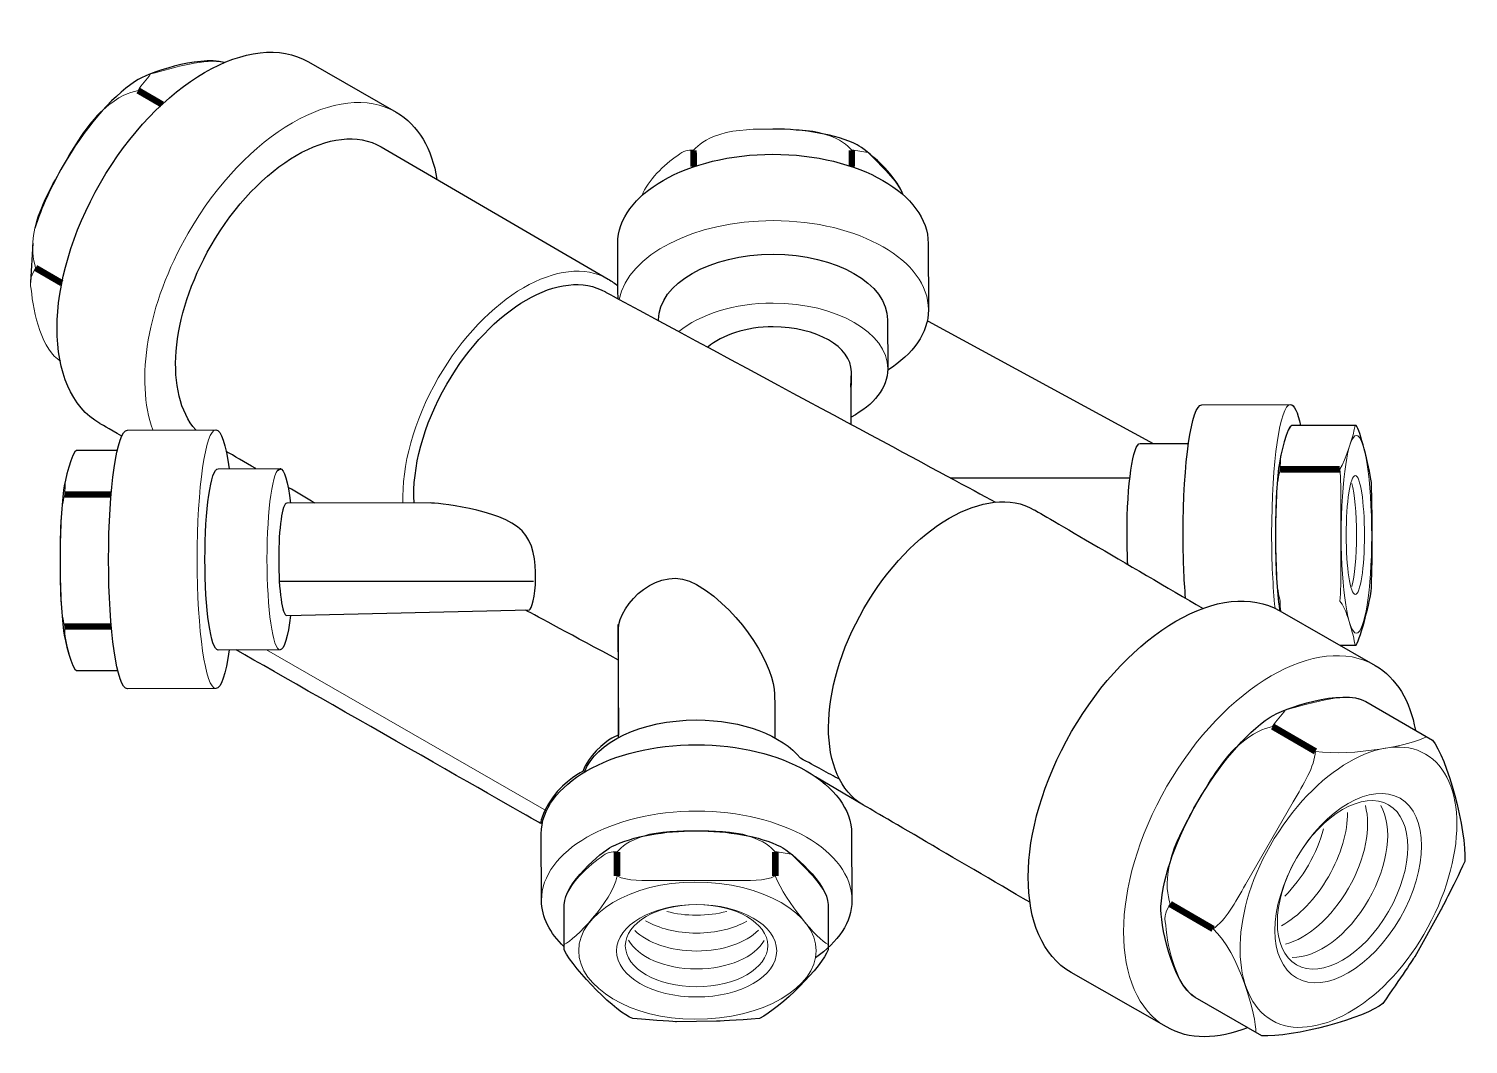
# Model space of a CAD drawing. Header units: millimetres. Extents: x 24747 to 137666, y -34589 to 43444.
# Drawn here: x 126265.3 to 126709, y 6913.9 to 7226.8 of the extents above; entities that cross this region are included whole.
import ezdxf

# ---------------------------------------------------------------- set-up
doc = ezdxf.new("R2010")
doc.units = ezdxf.units.MM
doc.header["$LTSCALE"] = 10
doc.layers.add('Livello 1', color=7, linetype='Continuous')
doc.layers.add('Pannelli', color=7, linetype='Continuous')

# ---------------------------------------------------------------- blocks, each defined once
blk = doc.blocks.new('block 165')
at = {"layer": 'Livello 1', "color": 7, "lineweight": 5, "true_color": 0xffffff}
blk.add_lwpolyline([(68.781, 64.476), (68.781, 64.476)], dxfattribs=at)
blk.add_open_spline([(70.138, 64.476), (70.138, 64.043), (69.53, 63.692), (68.781, 63.693), (68.032, 63.693), (67.424, 64.043), (67.425, 64.476), (67.424, 64.908), (68.032, 65.258), (68.781, 65.258), (69.53, 65.258), (70.138, 64.908), (70.138, 64.476)], degree=3, knots=[0, 0, 0, 0, 1, 1, 1, 2, 2, 2, 3, 3, 3, 4, 4, 4, 4], dxfattribs=at)
blk = doc.blocks.new('block 123')
at = {"layer": 'Livello 1', "color": 7, "lineweight": 5, "true_color": 0xffffff}
blk.add_lwpolyline([(144.256, 65.582), (144.256, 65.582)], dxfattribs=at)
blk.add_open_spline([(145.133, 67.103), (145.618, 66.822), (145.618, 65.915), (145.133, 65.075), (144.648, 64.236), (143.862, 63.781), (143.378, 64.062), (142.893, 64.341), (142.893, 65.249), (143.378, 66.089), (143.863, 66.929), (144.649, 67.383), (145.133, 67.103)], degree=3, knots=[0, 0, 0, 0, 1, 1, 1, 2, 2, 2, 3, 3, 3, 4, 4, 4, 4], dxfattribs=at)

msp = doc.modelspace()

# ---------------------------------------------------------------- linework, layer by layer
at = {"layer": 'Pannelli', "color": 7}
for p, q in [((126266.50672, 7160.76572), (126265.7859, 7148.59647)), ((126522.61094, 6987.57455), (126507.86131, 6996.29626))]:
    msp.add_line(p, q, dxfattribs=at)
at = {"layer": 'Pannelli', "color": 7, "lineweight": 30}
for p, q in [((126542.24828, 7136.67572), (126542.53684, 7136.66604)), ((126542.53684, 7136.66604), (126611.95642, 7099.01474)), ((126518.68549, 7116.39401), (126518.87033, 7121.12666))]:
    msp.add_line(p, q, dxfattribs=at)
at = {"layer": 'Pannelli', "color": 7, "lineweight": 9}
msp.add_line((126424.91604, 6985.86259), (126338.5698, 7035.4108), dxfattribs=at)
at = {"layer": 'Pannelli', "color": 7, "lineweight": 5, "const_width": 2}
for points in [[(126306.38018, 7203.49697), (126298.96431, 7207.80352)], [(126470.23629, 7184.27863), (126470.22982, 7189.39206)], [(126519.02924, 7184.32654), (126519.0271, 7189.39206)], [(126275.45513, 7148.42977), (126267.38388, 7153.1147)], [(126669.45116, 7091.05752), (126651.08359, 7091.05125)], [(126290.66542, 7083.27529), (126276.37954, 7083.27529)], [(126290.72203, 7042.6118), (126276.37954, 7042.60201)], [(126661.9435, 7004.12821), (126648.73691, 7011.79129)], [(126446.63543, 6965.73289), (126446.62916, 6973.15767)], [(126495.42958, 6965.73289), (126495.42644, 6973.15767)], [(126630.36934, 6949.42684), (126617.15648, 6957.09619)]]:
    msp.add_lwpolyline(points, dxfattribs=at)
at = {"layer": 'Pannelli', "color": 7, "lineweight": 30}
for points, knots in [([(126293.91953, 7101.30109), (126290.0615, 7103.51463), (126287.20317, 7105.15459), (126287.20317, 7105.15459), (126269.53481, 7115.35113), (126269.61006, 7148.57454), (126287.37876, 7179.35229), (126305.14745, 7210.1175), (126333.87461, 7226.79819), (126351.54297, 7216.5891), (126351.54297, 7216.5891), (126378.58324, 7201.08108), (126378.58324, 7201.08108), (126385.41528, 7197.13481), (126389.59424, 7189.75075), (126391.12431, 7180.39902)], [5.674874856, 5.674874856, 5.674874856, 5.674874856, 6, 6, 6, 7, 7, 7, 8, 8, 8, 9, 9, 9, 9.386544784, 9.386544784, 9.386544784, 9.386544784]), ([(126325.55205, 7216.38396), (126317.31745, 7218.62193), (126301.77927, 7213.05004), (126298.18985, 7210.68188), (126290.33551, 7205.48955), (126282.18956, 7195.61283), (126275.87786, 7184.67632), (126272.23056, 7178.35601), (126269.19306, 7171.68634), (126267.16892, 7165.36932)], [3.087826113, 3.087826113, 3.087826113, 3.087826113, 4, 4, 4, 5, 5, 5, 5.577577943, 5.577577943, 5.577577943, 5.577577943]), ([(126316.72758, 7103.2108), (126307.13077, 7114.26779), (126308.72521, 7137.90648), (126321.48324, 7160.00019), (126335.99732, 7185.13409), (126359.46629, 7198.76711), (126373.89885, 7190.42676), (126373.89885, 7190.42676), (126443.93893, 7149.65314), (126443.93893, 7149.65314), (126445.00984, 7149.03455), (126446.00095, 7148.31254), (126446.9123, 7147.4956)], [0.121179446, 0.121179446, 0.121179446, 0.121179446, 1, 1, 1, 2, 2, 2, 3, 3, 3, 3.074168658, 3.074168658, 3.074168658, 3.074168658]), ([(126534.81926, 7175.6416), (126532.63255, 7181.89874), (126523.51429, 7189.59138), (126520.65755, 7191.0225), (126514.14518, 7194.27085), (126504.39074, 7195.90756), (126494.63003, 7195.90756)], [14.122249357, 14.122249357, 14.122249357, 14.122249357, 15, 15, 15, 16, 16, 16, 16]), ([(126446.93018, 7143.60798), (126446.90343, 7149.42591), (126446.85178, 7160.65863), (126446.85178, 7160.65863), (126446.85178, 7175.8343), (126468.27643, 7188.13787), (126494.70528, 7188.13787), (126521.12787, 7188.13787), (126542.55252, 7175.8343), (126542.54938, 7160.65863), (126542.54938, 7160.65863), (126542.64031, 7140.21539), (126542.64031, 7140.21539), (126542.64179, 7133.05339), (126537.8793, 7126.53422), (126530.07427, 7121.64416)], [5.258972426, 5.258972426, 5.258972426, 5.258972426, 6, 6, 6, 7, 7, 7, 8, 8, 8, 9, 9, 9, 9.471549538, 9.471549538, 9.471549538, 9.471549538]), ([(126384.04746, 7080.6749), (126383.46116, 7091.38406), (126386.83721, 7104.6318), (126394.16965, 7117.33274), (126407.70233, 7140.7735), (126429.58476, 7153.47214), (126443.04218, 7145.70245), (126443.04218, 7145.70245), (126444.5611, 7144.88421), (126447.27121, 7143.42427)], [0.458168236, 0.458168236, 0.458168236, 0.458168236, 1, 1, 1, 2, 2, 2, 2.107878036, 2.107878036, 2.107878036, 2.107878036]), ([(126459.43539, 7136.8714), (126459.43475, 7137.01106), (126459.43441, 7137.08619), (126459.43441, 7137.08619), (126459.43441, 7148.27981), (126475.23403, 7157.34758), (126494.7241, 7157.34758), (126514.21416, 7157.34758), (126530.01378, 7148.27981), (126530.01378, 7137.08619), (126530.01378, 7137.08619), (126530.07963, 7122.00459), (126530.07963, 7122.00459), (126530.08127, 7116.14622), (126525.75917, 7110.87121), (126518.84681, 7107.17217)], [5.929419766, 5.929419766, 5.929419766, 5.929419766, 6, 6, 6, 7, 7, 7, 8, 8, 8, 9, 9, 9, 9.523073988, 9.523073988, 9.523073988, 9.523073988]), ([(126518.84293, 7104.86846), (126518.85583, 7112.5217), (126518.87033, 7121.12666), (126518.87033, 7121.12666), (126518.87033, 7128.7772), (126508.09059, 7134.96034), (126494.79308, 7134.96034), (126486.34963, 7134.96034), (126478.92004, 7132.46743), (126474.6218, 7128.69046)], [2.444699162, 2.444699162, 2.444699162, 2.444699162, 3, 3, 3, 4, 4, 4, 4.634963897, 4.634963897, 4.634963897, 4.634963897]), ([(126621.90229, 7051.32993), (126621.42116, 7057.14837), (126621.14615, 7063.88287), (126621.14615, 7071.05951), (126621.14615, 7093.08304), (126623.73604, 7110.93012), (126626.92481, 7110.93012), (126626.92481, 7110.93012), (126654.21592, 7111.00537), (126654.21592, 7111.00537), (126655.37586, 7111.00537), (126656.45563, 7108.65312), (126657.36056, 7104.60274)], [6.674137267, 6.674137267, 6.674137267, 6.674137267, 7, 7, 7, 8, 8, 8, 9, 9, 9, 9.363043162, 9.363043162, 9.363043162, 9.363043162]), ([(126669.50354, 7036.83275), (126669.50354, 7036.83275), (126674.51808, 7036.83275), (126674.51808, 7036.83275), (126675.96353, 7039.54179), (126678.8607, 7050.39051), (126679.22441, 7054.45408), (126679.3561, 7060.38638), (126679.45017, 7065.64142), (126679.45017, 7065.64142), (126679.45017, 7065.64142), (126679.40314, 7075.97593), (126679.40314, 7075.97593), (126679.40314, 7075.97593), (126679.3561, 7081.2247), (126679.22128, 7086.98769), (126678.49699, 7092.40578), (126675.59981, 7103.25449), (126674.51808, 7104.60274), (126674.51808, 7104.60274), (126654.70506, 7104.60274), (126654.70506, 7104.60274), (126653.25647, 7104.60274), (126651.08046, 7095.12109), (126650.71988, 7092.41205), (126649.99872, 7086.98769), (126649.63814, 7078.84801), (126649.63814, 7070.72088), (126649.63814, 7062.59375), (126649.99872, 7054.45408), (126650.71988, 7049.03599), (126650.77326, 7048.63492), (126650.86643, 7048.08514), (126650.99115, 7047.43947)], [7.220344389, 7.220344389, 7.220344389, 7.220344389, 8, 8, 8, 9, 9, 9, 10, 10, 10, 11, 11, 11, 12, 12, 12, 13, 13, 13, 14, 14, 14, 15, 15, 15, 16, 16, 16, 17, 17, 17, 17.148047069, 17.148047069, 17.148047069, 17.148047069]), ([(126327.07399, 7035.38064), (126326.02548, 7028.03232), (126324.56759, 7023.47566), (126322.95691, 7023.47566), (126322.95691, 7023.47566), (126295.66266, 7023.40041), (126295.66266, 7023.40041), (126292.47389, 7023.40041), (126289.88713, 7041.24749), (126289.88713, 7063.27101), (126289.88713, 7085.29454), (126292.47389, 7103.15416), (126295.66266, 7103.14789), (126295.66266, 7103.14789), (126322.95691, 7103.22941), (126322.95691, 7103.22941), (126324.57417, 7103.22941), (126326.03739, 7098.63545), (126327.08682, 7091.23589)], [4.494888418, 4.494888418, 4.494888418, 4.494888418, 5, 5, 5, 6, 6, 6, 7, 7, 7, 8, 8, 8, 9, 9, 9, 9.507174523, 9.507174523, 9.507174523, 9.507174523]), ([(126292.54075, 7096.82678), (126286.88817, 7096.82678), (126280.001, 7096.82678), (126280.001, 7096.82678), (126278.54928, 7096.82678), (126276.37954, 7087.33886), (126276.01896, 7084.62982), (126275.29467, 7079.19919), (126274.93095, 7071.07205), (126274.93095, 7062.94492), (126274.93095, 7054.80525), (126275.29153, 7046.67812), (126276.01896, 7041.26003), (126276.37954, 7038.53844), (126278.54928, 7029.05679), (126280.001, 7029.05679), (126280.001, 7029.05679), (126287.015, 7029.05679), (126292.69586, 7029.05679)], [2.410370318, 2.410370318, 2.410370318, 2.410370318, 3, 3, 3, 4, 4, 4, 5, 5, 5, 6, 6, 6, 7, 7, 7, 7.595033999, 7.595033999, 7.595033999, 7.595033999]), ([(126604.09656, 7061.72652), (126603.94564, 7064.65203), (126603.86345, 7067.80216), (126603.86345, 7071.0846), (126603.86345, 7086.49855), (126605.67889, 7099.0028), (126607.91134, 7099.0028), (126607.91134, 7099.0028), (126617.17908, 7099.03016), (126622.80992, 7099.04678)], [6.787221103, 6.787221103, 6.787221103, 6.787221103, 7, 7, 7, 8, 8, 8, 8.696212761, 8.696212761, 8.696212761, 8.696212761]), ([(126345.93068, 7046.01377), (126345.18921, 7039.56113), (126344.04332, 7035.42179), (126342.75739, 7035.42179), (126342.75739, 7035.42179), (126323.63731, 7035.37162), (126323.63731, 7035.37162), (126321.40485, 7035.37162), (126319.59255, 7047.86959), (126319.59255, 7063.29609), (126319.59255, 7078.7226), (126321.40485, 7091.22684), (126323.63731, 7091.22684), (126323.63731, 7091.22684), (126342.75739, 7091.27701), (126342.75739, 7091.27701), (126344.04657, 7091.27701), (126345.19498, 7087.11886), (126345.93628, 7080.64245)], [4.424788135, 4.424788135, 4.424788135, 4.424788135, 5, 5, 5, 6, 6, 6, 7, 7, 7, 8, 8, 8, 9, 9, 9, 9.576661533, 9.576661533, 9.576661533, 9.576661533]), ([(126573.91233, 6957.62018), (126552.01935, 6970.40328), (126522.61094, 6987.57455), (126522.61094, 6987.57455), (126508.17839, 6995.90235), (126508.23796, 7023.04296), (126522.75831, 7048.18314), (126537.26925, 7073.32332), (126560.73823, 7086.94379), (126575.17079, 7078.61599), (126575.17079, 7078.61599), (126605.31522, 7061.01495), (126627.28544, 7048.18676)], [5.37222329, 5.37222329, 5.37222329, 5.37222329, 6, 6, 6, 7, 7, 7, 8, 8, 8, 8.635584126, 8.635584126, 8.635584126, 8.635584126]), ([(126573.91233, 6957.62018), (126552.01935, 6970.40328), (126522.61094, 6987.57455), (126522.61094, 6987.57455), (126508.17839, 6995.90235), (126508.23796, 7023.04296), (126522.75831, 7048.18314), (126537.26925, 7073.32332), (126560.73823, 7086.94379), (126575.17079, 7078.61599), (126575.17079, 7078.61599), (126605.31522, 7061.01495), (126627.28544, 7048.18676)], [5.37222329, 5.37222329, 5.37222329, 5.37222329, 6, 6, 6, 7, 7, 7, 8, 8, 8, 8.635584126, 8.635584126, 8.635584126, 8.635584126]), ([(126344.8268, 7045.98831), (126343.44092, 7046.00086), (126342.31529, 7053.75173), (126342.31529, 7063.32118), (126342.31529, 7072.89063), (126343.44092, 7080.6415), (126344.8268, 7080.6415), (126344.8268, 7080.6415), (126389.00553, 7080.67913), (126389.00553, 7080.67913), (126390.39141, 7080.67913), (126410.43646, 7079.06123), (126417.37838, 7072.09422), (126424.13531, 7065.31534), (126420.98103, 7047.71282), (126419.59516, 7047.71282), (126419.59516, 7047.71282), (126344.8268, 7045.98831), (126344.8268, 7045.98831)], [0, 0, 0, 0, 1, 1, 1, 2, 2, 2, 3, 3, 3, 4, 4, 4, 5, 5, 5, 6, 6, 6, 6]), ([(126447.09777, 7008.38718), (126447.08393, 7022.47282), (126447.06499, 7041.74916), (126447.06499, 7041.74916), (126447.06499, 7049.38716), (126459.70092, 7062.35545), (126471.14538, 7055.5703), (126485.97928, 7046.80354), (126495.22263, 7029.43304), (126495.22263, 7021.79505), (126495.22263, 7021.79505), (126495.23384, 7015.14367), (126495.24532, 7008.3355)], [5.365360634, 5.365360634, 5.365360634, 5.365360634, 6, 6, 6, 7, 7, 7, 8, 8, 8, 8.488213251, 8.488213251, 8.488213251, 8.488213251]), ([(126586.59016, 6936.02747), (126568.9218, 6946.22401), (126569.00019, 6979.44742), (126586.76888, 7010.22517), (126604.53131, 7040.99038), (126633.26159, 7057.67107), (126650.92995, 7047.47453), (126650.92995, 7047.47453), (126680.3281, 7030.63079), (126680.3281, 7030.63079), (126686.99154, 7026.78663), (126691.13124, 7019.67137), (126692.75106, 7010.64859)], [0, 0, 0, 0, 1, 1, 1, 2, 2, 2, 3, 3, 3, 3.377006137, 3.377006137, 3.377006137, 3.377006137]), ([(126700.37179, 6954.88882), (126700.37179, 6954.88882), (126704.22215, 6962.08786), (126708.00979, 6970.22753), (126708.56791, 6979.62766), (126702.40985, 7002.63572), (126697.98884, 7007.61485), (126697.98884, 7007.61485), (126677.48288, 7019.492), (126677.48288, 7019.492), (126670.19605, 7023.70607), (126651.89746, 7017.27209), (126647.96559, 7014.66965), (126640.10811, 7009.47104), (126631.96216, 6999.59432), (126625.6536, 6988.65154), (126619.33877, 6977.71503), (126614.84878, 6965.725), (126614.29067, 6956.33114), (126614.0022, 6951.62794), (126617.57664, 6932.55175), (126624.86973, 6928.33768), (126624.86973, 6928.33768), (126645.36315, 6916.46053), (126645.36315, 6916.46053), (126654.75701, 6915.89615), (126677.7588, 6922.05421), (126682.75047, 6926.47522), (126688.03059, 6934.05678), (126692.56448, 6940.86701), (126692.56448, 6940.86701), (126692.56448, 6940.86701), (126700.37179, 6954.88882), (126700.37179, 6954.88882)], [0, 0, 0, 0, 1, 1, 1, 2, 2, 2, 3, 3, 3, 4, 4, 4, 5, 5, 5, 6, 6, 6, 7, 7, 7, 8, 8, 8, 9, 9, 9, 10, 10, 10, 11, 11, 11, 11]), ([(126436.58836, 6997.73733), (126439.94858, 7006.91558), (126454.13388, 7013.80587), (126471.12343, 7013.80587), (126485.34828, 7013.80587), (126497.60292, 7008.97718), (126503.18791, 7002.01981)], [6.12829701, 6.12829701, 6.12829701, 6.12829701, 7, 7, 7, 7.729733869, 7.729733869, 7.729733869, 7.729733869]), ([(126430.37155, 6943.90273), (126425.91275, 6948.07726), (126423.34204, 6952.98864), (126423.34204, 6958.24539), (126423.34204, 6958.24539), (126423.25111, 6978.70118), (126423.25111, 6978.70118), (126423.25111, 6993.88311), (126444.67263, 7006.18042), (126471.10148, 7006.18042), (126497.53034, 7006.18042), (126518.95185, 6993.88311), (126518.94872, 6978.70118), (126518.94872, 6978.70118), (126519.03965, 6958.25793), (126519.03965, 6958.25793), (126519.03965, 6951.50955), (126514.81066, 6945.33189), (126507.79275, 6940.55003)], [4.653606718, 4.653606718, 4.653606718, 4.653606718, 5, 5, 5, 6, 6, 6, 7, 7, 7, 8, 8, 8, 9, 9, 9, 9.44431712, 9.44431712, 9.44431712, 9.44431712]), ([(126436.21627, 6998.06583), (126436.21627, 6998.06583), (126430.45642, 6995.1812), (126426.68758, 6989.86344), (126422.91875, 6984.54569), (126423.14137, 6981.88681), (126423.14137, 6981.88681)], [10, 10, 10, 10, 11, 11, 11, 12, 12, 12, 12]), ([(126477.33479, 6921.00858), (126477.33479, 6921.00858), (126483.63395, 6921.20925), (126490.54452, 6921.81126), (126497.05375, 6925.07214), (126510.0628, 6938.07806), (126511.69011, 6942.96312), (126511.69011, 6942.96312), (126511.69011, 6956.90341), (126511.69011, 6956.90341), (126511.69011, 6963.4001), (126500.3115, 6973.15767), (126497.05688, 6974.78812), (126490.54452, 6978.03646), (126480.78694, 6979.6669), (126471.02937, 6979.6669), (126461.26866, 6979.6669), (126451.51422, 6978.03646), (126445.01126, 6974.78812), (126441.75664, 6973.15767), (126430.36862, 6963.4001), (126430.36862, 6956.89087), (126430.36862, 6956.89087), (126430.37176, 6942.96312), (126430.37176, 6942.96312), (126433.6201, 6936.46016), (126446.63229, 6923.44797), (126451.51422, 6921.81126), (126458.62859, 6921.20925), (126464.93402, 6920.80791), (126464.93402, 6920.80791), (126464.93402, 6920.80791), (126477.33479, 6921.00858), (126477.33479, 6921.00858)], [0, 0, 0, 0, 1, 1, 1, 2, 2, 2, 3, 3, 3, 4, 4, 4, 5, 5, 5, 6, 6, 6, 7, 7, 7, 8, 8, 8, 9, 9, 9, 10, 10, 10, 11, 11, 11, 11])]:
    msp.add_open_spline(points, degree=3, knots=knots, dxfattribs=at)
at = {"layer": 'Pannelli', "color": 7, "lineweight": 5}
for points, knots in [([(126325.52844, 7216.3739), (126319.68195, 7217.85553), (126310.38894, 7214.9191), (126302.79899, 7212.87671), (126301.74861, 7211.05814), (126300.01156, 7209.62837), (126298.96431, 7207.80352), (126298.96431, 7207.80352), (126298.96431, 7207.80352), (126298.96431, 7207.80352), (126296.07968, 7207.04474), (126293.20132, 7206.26715), (126288.22534, 7201.85241), (126283.24621, 7197.43767), (126279.04155, 7190.14457), (126275.87786, 7184.67632), (126272.72045, 7179.20806), (126268.51579, 7171.91496), (126267.17381, 7165.39319), (126265.8381, 7158.87142), (126266.61256, 7155.99933), (126267.38388, 7153.1147), (126266.33664, 7151.29613), (126265.27998, 7149.46501), (126266.04817, 7146.5992), (126266.53104, 7139.02391), (126269.61947, 7127.52928), (126275.08459, 7124.36873)], [0.119754, 0.119754, 0.119754, 0.119754, 1, 1, 1, 2, 2, 2, 3, 3, 3, 4, 4, 4, 5, 5, 5, 6, 6, 6, 7, 7, 7, 8, 8, 8, 9, 9, 9, 9]), ([(126534.77242, 7175.68279), (126533.13423, 7179.97278), (126527.95946, 7184.73542), (126523.90589, 7188.78378), (126522.28172, 7188.79005), (126520.65441, 7189.39206), (126519.0271, 7189.39206), (126519.0271, 7189.39206), (126519.0271, 7189.39206), (126519.0271, 7189.39206), (126517.3998, 7191.0225), (126515.76935, 7192.65295), (126510.8937, 7194.27712), (126506.01805, 7195.90129), (126499.51195, 7195.90129), (126494.63003, 7195.90756), (126489.75438, 7195.90756), (126483.25455, 7195.90129), (126478.36636, 7194.27712), (126473.48757, 7192.65295), (126471.86967, 7191.0225), (126470.22982, 7189.39206), (126468.61192, 7189.39206), (126466.98461, 7189.39206), (126465.35417, 7187.77416), (126461.23116, 7185.02018), (126455.93849, 7179.94034), (126454.40587, 7175.48298)], [0.169144336, 0.169144336, 0.169144336, 0.169144336, 1, 1, 1, 2, 2, 2, 3, 3, 3, 4, 4, 4, 5, 5, 5, 6, 6, 6, 7, 7, 7, 8, 8, 8, 8.846176135, 8.846176135, 8.846176135, 8.846176135]), ([(126654.70506, 7104.60274), (126653.61705, 7104.60274), (126652.30642, 7099.17839), (126651.21842, 7095.12109), (126651.21842, 7093.76657), (126651.08046, 7092.40578), (126651.08359, 7091.05125), (126651.08359, 7091.05125), (126651.08359, 7091.05125), (126651.08359, 7091.05125), (126650.71988, 7089.69673), (126650.3593, 7088.34221), (126649.99872, 7084.27864), (126649.63814, 7080.21508), (126649.63814, 7074.78445), (126649.63814, 7070.72088), (126649.63501, 7066.65732), (126649.63814, 7061.23923), (126649.99872, 7057.16312), (126650.3593, 7053.09955), (126650.71988, 7051.75757), (126651.08046, 7050.39051), (126651.08046, 7049.35883), (126651.08228, 7048.32715), (126651.24247, 7047.29547)], [0, 0, 0, 0, 1, 1, 1, 2, 2, 2, 3, 3, 3, 4, 4, 4, 5, 5, 5, 6, 6, 6, 7, 7, 7, 7.761655787, 7.761655787, 7.761655787, 7.761655787]), ([(126674.1575, 7104.60274), (126673.79378, 7101.8937), (126671.26033, 7093.7603), (126669.45116, 7091.05752), (126669.45116, 7091.05752), (126669.45116, 7091.05752), (126669.45116, 7091.05752), (126669.80861, 7088.34221), (126669.76471, 7084.27864), (126669.76471, 7080.21508), (126669.76471, 7080.21508), (126669.76471, 7061.23923), (126669.76471, 7061.23923), (126669.76471, 7057.17566), (126669.81174, 7053.09955), (126669.45116, 7050.39678), (126671.26033, 7049.03599), (126673.79378, 7039.5606), (126674.1575, 7036.83275)], [0, 0, 0, 0, 1, 1, 1, 2, 2, 2, 3, 3, 3, 4, 4, 4, 5, 5, 5, 6, 6, 6, 6]), ([(126679.27458, 7070.34463), (126679.27458, 7087.96595), (126677.10484, 7101.52372), (126674.57138, 7101.52372), (126672.03792, 7101.52372), (126669.86504, 7087.96595), (126669.86504, 7070.34463), (126669.86504, 7054.09036), (126672.03792, 7040.5326), (126674.57138, 7040.5326), (126677.10484, 7040.5326), (126679.27458, 7054.09036), (126679.27458, 7070.34463)], [0, 0, 0, 0, 1, 1, 1, 2, 2, 2, 3, 3, 3, 4, 4, 4, 4]), ([(126280.001, 7096.82678), (126278.913, 7096.82678), (126277.60237, 7091.40243), (126276.5175, 7087.33886), (126276.51436, 7085.98434), (126276.37954, 7084.62982), (126276.37954, 7083.27529), (126276.37954, 7083.27529), (126276.37954, 7083.27529), (126276.37954, 7083.27529), (126276.01582, 7081.92077), (126275.65211, 7080.55371), (126275.29153, 7076.49014), (126274.93095, 7072.42658), (126274.93409, 7067.00849), (126274.93095, 7062.94492), (126274.93095, 7058.88136), (126274.93095, 7053.46327), (126275.29467, 7049.38716), (126275.65211, 7045.32359), (126276.01582, 7043.96907), (126276.37954, 7042.60201), (126276.37954, 7041.24749), (126276.37954, 7039.89296), (126276.74325, 7038.53844), (126277.46441, 7034.47488), (126278.913, 7029.05679), (126280.001, 7029.05052)], [0, 0, 0, 0, 1, 1, 1, 2, 2, 2, 3, 3, 3, 4, 4, 4, 5, 5, 5, 6, 6, 6, 7, 7, 7, 8, 8, 8, 9, 9, 9, 9]), ([(126674.22648, 7089.13235), (126675.78481, 7089.12608), (126677.04526, 7080.92996), (126677.04526, 7070.82122), (126677.0484, 7060.71247), (126675.78481, 7052.51009), (126674.22961, 7052.52263)], [0, 0, 0, 0, 1, 1, 1, 2, 2, 2, 2]), ([(126673.17296, 7086.71177), (126674.01954, 7083.55122), (126674.59333, 7077.61891), (126674.59333, 7070.82122), (126674.59333, 7064.06115), (126674.02894, 7058.14139), (126673.1855, 7054.98083)], [0, 0, 0, 0, 1, 1, 1, 2, 2, 2, 2]), ([(126677.48288, 7019.492), (126672.01462, 7022.65255), (126661.19726, 7019.17845), (126652.57473, 7016.87075), (126651.52121, 7015.03963), (126649.79043, 7013.61613), (126648.73691, 7011.79129), (126648.73691, 7011.79129), (126648.73691, 7011.79129), (126648.73691, 7011.79129), (126645.85228, 7011.01369), (126642.9802, 7010.24864), (126638.00107, 7005.8339), (126633.02195, 7001.41916), (126628.82042, 6994.11979), (126625.6536, 6988.65154), (126622.49932, 6983.18328), (126618.29152, 6975.89646), (126616.94954, 6969.37468), (126615.61383, 6962.84664), (126616.39143, 6959.98082), (126617.15648, 6957.09619), (126616.10924, 6955.27762), (126615.05572, 6953.45905), (126615.82077, 6950.57442), (126616.30991, 6943.0054), (126619.39521, 6931.51078), (126624.86346, 6928.33768)], [0, 0, 0, 0, 1, 1, 1, 2, 2, 2, 3, 3, 3, 4, 4, 4, 5, 5, 5, 6, 6, 6, 7, 7, 7, 8, 8, 8, 9, 9, 9, 9]), ([(126696.164, 7008.65582), (126692.24466, 7006.0722), (126673.15594, 7002.49776), (126661.9435, 7004.12821), (126661.9435, 7004.12821), (126661.9435, 7004.12821), (126661.9435, 7004.12821), (126661.65504, 6999.41873), (126658.26874, 6994.09471), (126655.12073, 6988.61391), (126655.12073, 6988.61391), (126640.38403, 6963.09121), (126640.38403, 6963.09121), (126637.21721, 6957.62922), (126634.29495, 6952.01673), (126630.36934, 6949.42684), (126638.4275, 6942.33441), (126643.82677, 6922.21725), (126643.54458, 6917.51405)], [0, 0, 0, 0, 1, 1, 1, 2, 2, 2, 3, 3, 3, 4, 4, 4, 5, 5, 5, 6, 6, 6, 6]), ([(126695.35505, 6947.69606), (126709.03823, 6971.39392), (126708.63062, 6995.93836), (126695.86926, 7003.30671), (126683.11418, 7010.67506), (126661.6425, 6998.76029), (126647.95932, 6975.06869), (126635.32965, 6953.18313), (126635.74981, 6928.63242), (126648.51116, 6921.26407), (126661.26624, 6913.90199), (126682.73165, 6925.82304), (126695.35505, 6947.69606)], [0, 0, 0, 0, 1, 1, 1, 2, 2, 2, 3, 3, 3, 4, 4, 4, 4]), ([(126671.84531, 6985.32794), (126671.84531, 6979.40191), (126669.88251, 6972.32202), (126665.9569, 6965.52433), (126661.97486, 6958.6263), (126656.7449, 6953.33363), (126651.52121, 6950.38629)], [0, 0, 0, 0, 1, 1, 1, 2, 2, 2, 2]), ([(126677.32611, 6987.45379), (126679.13841, 6980.73762), (126677.42017, 6971.09919), (126672.13377, 6961.9499), (126666.885, 6952.8445), (126659.43513, 6946.53594), (126652.73777, 6944.72991)], [0, 0, 0, 0, 1, 1, 1, 2, 2, 2, 2]), ([(126682.06066, 6987.42243), (126685.87339, 6980.9132), (126684.6192, 6969.29943), (126678.31691, 6958.38173), (126671.9331, 6947.33862), (126662.34484, 6940.4155), (126654.75701, 6940.62872)], [0, 0, 0, 0, 1, 1, 1, 2, 2, 2, 2]), ([(126684.5126, 6987.63565), (126692.35754, 6983.1143), (126692.345, 6968.41523), (126684.49379, 6954.81357), (126676.64885, 6941.21818), (126663.91885, 6933.85611), (126656.08018, 6938.38999)], [0, 0, 0, 0, 1, 1, 1, 2, 2, 2, 2]), ([(126511.69011, 6956.90341), (126511.68697, 6961.77593), (126505.18088, 6967.67688), (126500.30209, 6972.55566), (126498.67792, 6972.55566), (126497.05375, 6973.15767), (126495.42644, 6973.15767), (126495.42644, 6973.15767), (126495.42644, 6973.15767), (126495.42644, 6973.15767), (126493.79913, 6974.78812), (126492.16869, 6976.41856), (126487.29304, 6978.03646), (126482.41738, 6979.6669), (126475.90815, 6979.65436), (126471.02937, 6979.6669), (126466.15371, 6979.6669), (126459.65389, 6979.66063), (126454.76256, 6978.03646), (126449.88691, 6976.41856), (126448.26587, 6974.78812), (126446.62916, 6973.15767), (126445.01126, 6973.15767), (126443.38081, 6973.15767), (126441.75351, 6971.5335), (126436.87785, 6968.27888), (126430.37489, 6961.77593), (126430.36862, 6956.89087)], [0, 0, 0, 0, 1, 1, 1, 2, 2, 2, 3, 3, 3, 4, 4, 4, 5, 5, 5, 6, 6, 6, 7, 7, 7, 8, 8, 8, 9, 9, 9, 9]), ([(126664.45188, 6980.25476), (126663.47988, 6976.5988), (126661.91842, 6972.79861), (126659.77376, 6969.08622), (126657.65418, 6965.42399), (126655.17716, 6962.19446), (126652.53083, 6959.54186)], [0, 0, 0, 0, 1, 1, 1, 2, 2, 2, 2]), ([(126511.68697, 6944.58729), (126508.43863, 6946.21773), (126498.67792, 6957.60575), (126495.42958, 6965.73289), (126495.42958, 6965.73289), (126495.42958, 6965.73289), (126495.42958, 6965.73289), (126492.17182, 6964.10244), (126487.29617, 6964.30938), (126482.41738, 6964.30311), (126482.41738, 6964.30311), (126459.65389, 6964.30311), (126459.65389, 6964.30311), (126454.76883, 6964.30938), (126449.88691, 6964.10244), (126446.63543, 6965.73289), (126445.00499, 6957.60575), (126433.62951, 6946.21773), (126430.37176, 6944.58729)], [0, 0, 0, 0, 1, 1, 1, 2, 2, 2, 3, 3, 3, 4, 4, 4, 5, 5, 5, 6, 6, 6, 6]), ([(126470.58099, 6921.57296), (126491.72032, 6921.57296), (126507.99026, 6931.32426), (126507.99026, 6942.71855), (126507.99339, 6954.09403), (126491.72659, 6963.86415), (126470.58727, 6963.86415), (126451.06898, 6963.86415), (126434.80531, 6954.09403), (126434.80531, 6942.71228), (126434.80531, 6931.33053), (126451.06898, 6921.57296), (126470.58099, 6921.57296)], [0, 0, 0, 0, 1, 1, 1, 2, 2, 2, 3, 3, 3, 4, 4, 4, 4]), ([(126480.4295, 6954.834), (126477.60758, 6954.06895), (126474.46584, 6953.64879), (126471.15165, 6953.64879), (126467.87822, 6953.64879), (126464.7647, 6954.0564), (126461.971, 6954.80892)], [0, 0, 0, 0, 1, 1, 1, 2, 2, 2, 2]), ([(126486.68162, 6951.84903), (126482.70898, 6949.55387), (126477.21564, 6948.13664), (126471.15479, 6948.13664), (126464.99986, 6948.13037), (126459.44068, 6949.5915), (126455.44923, 6951.9431)], [0, 0, 0, 0, 1, 1, 1, 2, 2, 2, 2]), ([(126492.02446, 6945.82267), (126489.1461, 6940.75575), (126480.89041, 6937.0998), (126471.14851, 6937.0998), (126461.29374, 6937.0998), (126452.95653, 6940.84981), (126450.17224, 6946.00452)], [0, 0, 0, 0, 1, 1, 1, 2, 2, 2, 2]), ([(126490.21843, 6949.00203), (126486.43078, 6945.1893), (126479.31014, 6942.61822), (126471.14851, 6942.61822), (126463.03079, 6942.61822), (126455.93209, 6945.16422), (126452.13504, 6948.93932)], [0, 0, 0, 0, 1, 1, 1, 2, 2, 2, 2]), ([(126493.12501, 6944.26747), (126493.1156, 6937.26284), (126483.28277, 6931.59391), (126471.15165, 6931.59391), (126459.01739, 6931.58137), (126449.18143, 6937.26284), (126449.1877, 6944.2612)], [0, 0, 0, 0, 1, 1, 1, 2, 2, 2, 2])]:
    msp.add_open_spline(points, degree=3, knots=knots, dxfattribs=at)
at = {"layer": 'Pannelli', "color": 7, "lineweight": 9}
for points, knots in [([(126378.58324, 7201.08108), (126360.91174, 7211.27135), (126332.18459, 7194.60321), (126314.4159, 7163.82546), (126301.65494, 7141.72238), (126298.02132, 7118.3607), (126303.53479, 7103.1714)], [0, 0, 0, 0, 1, 1, 1, 1.718297421, 1.718297421, 1.718297421, 1.718297421]), ([(126542.64031, 7140.21539), (126542.64345, 7155.37851), (126521.2188, 7167.68208), (126494.79308, 7167.68208), (126470.26793, 7167.68208), (126450.04868, 7157.08213), (126447.27121, 7143.42427)], [0, 0, 0, 0, 1, 1, 1, 1.928188707, 1.928188707, 1.928188707, 1.928188707]), ([(126443.93893, 7149.65314), (126429.50323, 7157.98094), (126406.03426, 7144.36047), (126391.52018, 7119.21402), (126383.83122, 7105.8958), (126380.19708, 7092.01793), (126380.62567, 7080.67199)], [0, 0, 0, 0, 1, 1, 1, 1.529758476, 1.529758476, 1.529758476, 1.529758476]), ([(126530.07963, 7122.00459), (126530.08276, 7133.19194), (126514.28314, 7142.25971), (126494.79308, 7142.25971), (126482.73258, 7142.25971), (126472.08327, 7138.7864), (126465.71802, 7133.48694)], [0, 0, 0, 0, 1, 1, 1, 1.618901563, 1.618901563, 1.618901563, 1.618901563]), ([(126654.21592, 7111.00537), (126651.02715, 7111.00537), (126648.43726, 7093.15829), (126648.43726, 7071.13476), (126648.43726, 7062.61381), (126648.82495, 7054.71711), (126649.48502, 7048.23714)], [0, 0, 0, 0, 1, 1, 1, 1.386902228, 1.386902228, 1.386902228, 1.386902228]), ([(126322.95691, 7103.22941), (126319.765, 7103.22941), (126317.17824, 7085.36979), (126317.17824, 7063.34626), (126317.17824, 7041.33528), (126319.765, 7023.47566), (126322.95691, 7023.47566)], [0, 0, 0, 0, 1, 1, 1, 2, 2, 2, 2]), ([(126342.75739, 7091.27701), (126340.5218, 7091.27701), (126338.7095, 7078.77276), (126338.7095, 7063.3588), (126338.7095, 7047.9323), (126340.5218, 7035.42179), (126342.75739, 7035.42179)], [0, 0, 0, 0, 1, 1, 1, 2, 2, 2, 2]), ([(126680.3281, 7030.63079), (126662.6566, 7040.83988), (126633.92945, 7024.15919), (126616.16075, 6993.39398), (126598.39833, 6962.61623), (126598.31994, 6929.40536), (126615.9883, 6919.20255)], [0, 0, 0, 0, 1, 1, 1, 2, 2, 2, 2]), ([(126519.03965, 6958.25793), (126519.03965, 6973.42105), (126497.61813, 6985.72463), (126471.19241, 6985.72463), (126444.76669, 6985.72463), (126423.34204, 6973.42105), (126423.34204, 6958.24539)], [0, 0, 0, 0, 1, 1, 1, 2, 2, 2, 2])]:
    msp.add_open_spline(points, degree=3, knots=knots, dxfattribs=at)
at = {"layer": 'Pannelli', "color": 7, "lineweight": 30}
for points in [[(126447.27121, 7143.42427), (126514.36883, 7107.27866), (126548.2027, 7089.0523), (126563.25525, 7080.94346)], [(126518.86245, 7116.45297), (126518.80355, 7116.43325), (126518.74456, 7116.41359), (126518.68549, 7116.39401)], [(126335.30424, 7091.25745), (126331.67977, 7093.36808), (126328.53368, 7095.20013), (126326.14974, 7096.58836)], [(126343.10735, 7091.17408), (126342.68588, 7090.96348), (126342.26475, 7090.75984), (126341.8441, 7090.56326)], [(126549.36691, 7088.42513), (126559.44419, 7088.43032), (126594.5675, 7088.44841), (126604.74324, 7088.45365)], [(126353.52178, 7080.64891), (126350.70786, 7082.28752), (126347.91852, 7083.91183), (126345.22704, 7085.47915)], [(126342.46265, 7056.57365), (126342.46265, 7056.57365), (126420.92459, 7056.57365), (126420.92459, 7056.57365)], [(126447.07432, 7032.24829), (126433.19695, 7039.72406), (126421.9851, 7045.7639), (126418.41771, 7047.68566)], [(126446.85805, 7043.27927), (126446.85805, 7043.27927), (126447.07753, 7009.1403), (126447.07753, 7009.1403)], [(126423.14137, 6981.88681), (126423.14137, 6981.88681), (126355.92857, 7020.18478), (126329.24986, 7035.38635)], [(126447.07753, 7009.1403), (126447.07753, 7009.1403), (126443.97655, 7008.2561), (126440.20772, 7004.26778)], [(126440.20772, 7004.26778), (126436.43889, 7000.2732), (126436.21627, 6998.06583), (126436.21627, 6998.06583)], [(126515.20827, 6995.54442), (126511.86764, 6997.34402), (126507.77885, 6999.54666), (126503.18791, 7002.01981)], [(126615.9883, 6919.20255), (126615.9883, 6919.20255), (126586.59016, 6936.02747), (126586.59016, 6936.02747)], [(126640.99121, 6918.99433), (126631.82983, 6915.33209), (126623.03087, 6915.13145), (126615.9883, 6919.20255)]]:
    msp.add_open_spline(points, degree=3, dxfattribs=at)
at = {"layer": 'Pannelli', "color": 7, "lineweight": 13}
for points in [[(126674.22961, 7052.52263), (126672.66815, 7052.52263), (126671.40769, 7060.71247), (126671.40769, 7070.82122), (126671.40769, 7080.92996), (126672.66815, 7089.12608), (126674.22648, 7089.13235)], [(126656.08018, 6938.38999), (126648.23524, 6942.92388), (126648.23524, 6957.62295), (126656.08645, 6971.21834), (126663.94393, 6984.81373), (126676.66766, 6992.16326), (126684.5126, 6987.63565)], [(126449.1877, 6944.2612), (126449.18456, 6951.25957), (126459.02053, 6956.92849), (126471.15165, 6956.94103), (126483.28277, 6956.92849), (126493.1156, 6951.25957), (126493.12501, 6944.26747)]]:
    msp.add_open_spline(points, degree=3, knots=[0, 0, 0, 0, 1, 1, 1, 2, 2, 2, 2], dxfattribs=at)

# ---------------------------------------------------------------- block references
at = {"layer": 'Pannelli', "color": 7, "xscale": 18.20248832433746, "yscale": 18.20248832433746, "zscale": 18.20248832433746}
for name, p in [('block 123', (124046.24865, 5768.23976)), ('block 165', (125219.16571, 5769.07541))]:
    msp.add_blockref(name, p, dxfattribs=at)

doc.saveas('drawing.dxf')
